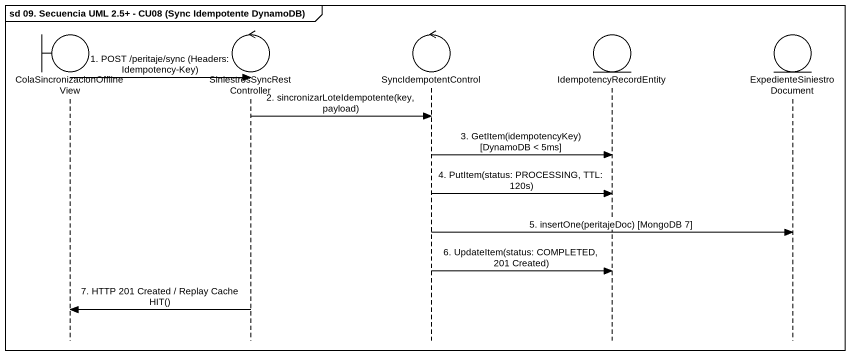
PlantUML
@startuml
mainframe sd 09. Secuencia UML 2.5+ - CU08 (Sync Idempotente DynamoDB)
hide footbox
boundary "ColaSincronizacionOfflineView" as ColaSincronizacionOfflineVie
control SiniestrosSyncRestController
control SyncIdempotentControl
entity IdempotencyRecordEntity
entity ExpedienteSiniestroDocument

ColaSincronizacionOfflineVie -> SiniestrosSyncRestController : 1. POST /peritaje/sync (Headers: Idempotency-Key)
SiniestrosSyncRestController -> SyncIdempotentControl : 2. sincronizarLoteIdempotente(key, payload)
SyncIdempotentControl -> IdempotencyRecordEntity : 3. GetItem(idempotencyKey) [DynamoDB < 5ms]
SyncIdempotentControl -> IdempotencyRecordEntity : 4. PutItem(status: PROCESSING, TTL: 120s)
SyncIdempotentControl -> ExpedienteSiniestroDocument : 5. insertOne(peritajeDoc) [MongoDB 7]
SyncIdempotentControl -> IdempotencyRecordEntity : 6. UpdateItem(status: COMPLETED, 201 Created)
SiniestrosSyncRestController -> ColaSincronizacionOfflineVie : 7. HTTP 201 Created / Replay Cache HIT()
@enduml
